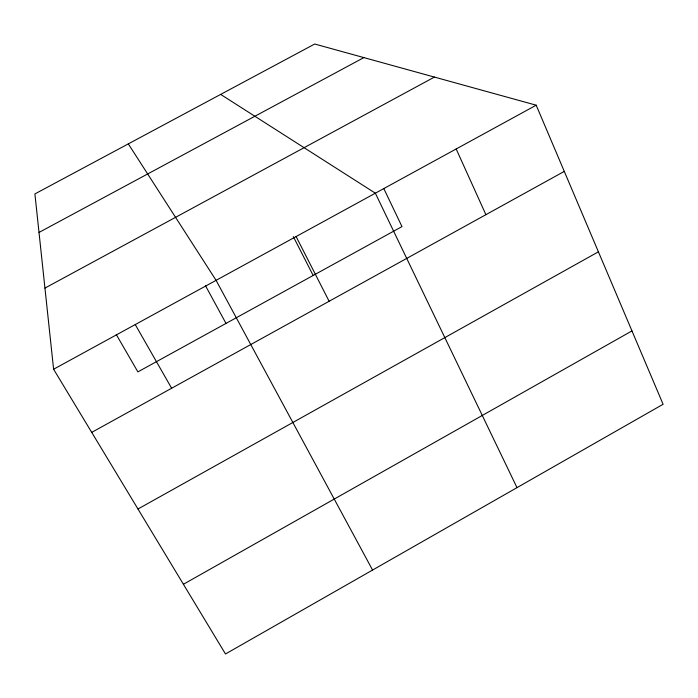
<?xml version="1.0" encoding="UTF-8"?>
<svg xmlns="http://www.w3.org/2000/svg" width="698" height="698" viewBox="0 0 698 698"><rect width="100%" height="100%" fill="white"/><g stroke="black" fill="none" stroke-linecap="round" stroke-linejoin="round"><path stroke-width="1.05" d="M183.408 584.27L631.969 330.913M137.977 509.008L598.404 251.821M91.717 432.376L564.281 171.394M53.598 369.233L536.195 105.197L663.1 404.273L225.489 653.982L53.598 369.233L34.9 193.922L314.711 44.018L536.195 105.197M44.942 288.1L434.4 77.085M39.009 232.443L363.867 57.602M220.655 94.405L375.35 193.198L517.009 487.64M128.31 143.875L216.075 280.334L372.575 570.048M116.278 334.543L137.89 371.886L401.987 226.606L383.743 188.434M135.246 324.561L171.629 388.245M205.5 285.735L226.004 323.418M293.334 236.648L313.166 275.466M296.109 236.552L329.124 301.266M456.178 148.979L485.895 214.687"/></g></svg>
